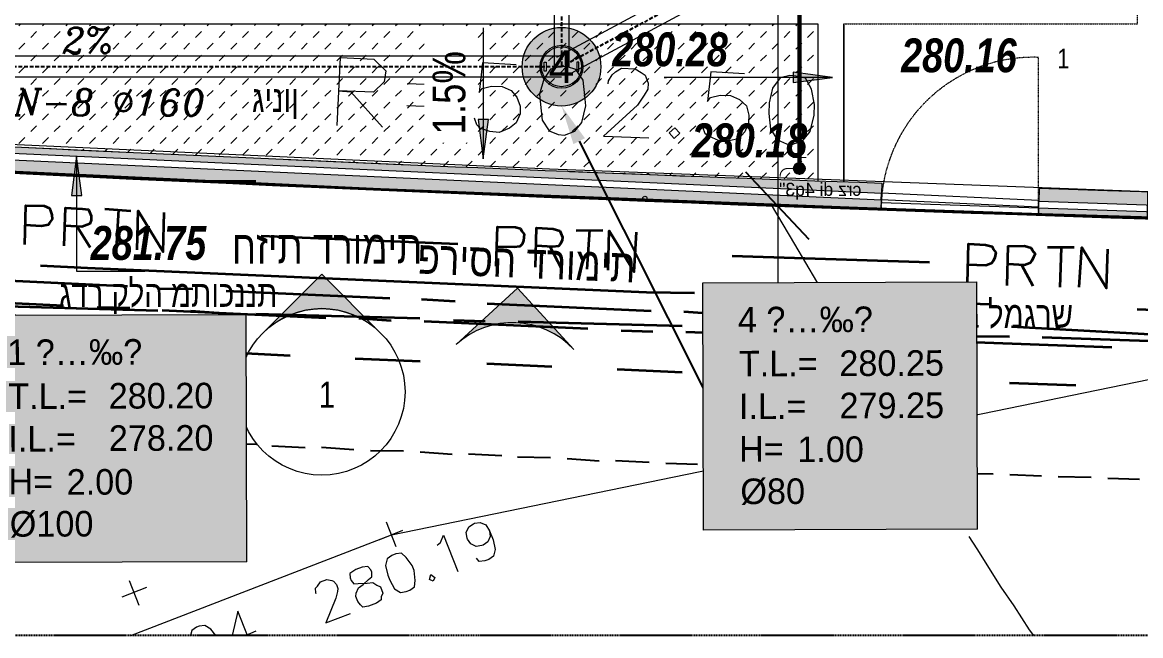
# Model space of a CAD drawing. Header units: centimetres. Extents: x 14435 to 32127, y -4289 to 2500.
# Drawn here: x 26322 to 27175, y -2230 to -1762 of the extents above; entities that cross this region are included whole.
import ezdxf
from ezdxf import colors
from ezdxf.entities.mleader import LeaderData, LeaderLine
from ezdxf.lldxf.tags import DXFTag
from ezdxf.math import Vec2, Vec3

# ---------------------------------------------------------------- set-up
doc = ezdxf.new("R2010")
doc.units = ezdxf.units.CM
doc.set_wipeout_variables(frame=1)
for name, pattern in [('Dash', [0.635, 0.3175, -0.3175]), ('Dash Tiny', [0.12, 0.06, -0.06]), ('Hidden', [0.714375, 0.47625, -0.238125]), ('Hidden2', [0.3, 0.2, -0.1])]:
    doc.linetypes.add(name, pattern=pattern)
for name, color, linetype in [('A', 251, 'Continuous'), ('biov 110', 252, 'Continuous'), ('biov center', 130, 'Hidden'), ('BIUV', 4, 'Continuous'), ('BLACK', 250, 'Continuous'), ('cold water', 150, 'Continuous'), ('num of plumbing', 250, 'Continuous'), ('text', 250, 'Continuous'), ('ברז גן', 5, 'Continuous')]:
    doc.layers.add(name, color=color, linetype=linetype)
for name, color, linetype, lineweight in [('A-DETL', 7, 'Continuous', 5), ('A-FLOR', 7, 'Continuous', 13), ('A-FLOR-HRAL', 7, 'Continuous', 5), ('A-FLOR-PATT', 7, 'Continuous', 13), ('A-WALL', 7, 'Continuous', 13), ('A-WALL-PATT', 7, 'Continuous', 35), ('G-ANNO-DIMS', 7, 'Continuous', 5), ('G-ANNO-TEXT', 7, 'Continuous', 5), ('PDF_0', 7, 'Continuous', 5), ('S-STRS', 7, 'Continuous', 13)]:
    doc.layers.add(name, color=color, linetype=linetype, lineweight=lineweight)
for name, color, linetype, lineweight, true_color in [('G-ANNO-SYMB', 240, 'Continuous', 5, 0xff2227), ('PDF_0-GDR', 3, 'Continuous', 5, 0x00ff00), ('PDF__THUM_SHIVUK', 30, 'Continuous', 5, 0xff7f00), ('PDF_BEZR', 4, 'Continuous', 5, 0x00ffff), ('PDF_C1609_0', 251, 'Continuous', 5, 0x656565), ('PDF_C1660_0_1', 3, 'Continuous', 5, 0x00ff00), ('PDF_CELLCOM_SIVIM_PIPE', 214, 'Continuous', 5, 0xa500a5), ('PDF_HW-CONT-20', 14, 'Continuous', 5, 0xa50000), ('PDF_HW-CURB-BRDR', 110, 'Continuous', 5, 0x00ff7f), ('PDF_M1502', 251, 'Continuous', 5, 0x656565), ('PDF_M1509', 251, 'Continuous', 5, 0x656565), ('PDF_PARTNER_L', 20, 'Continuous', 5, 0xff3f00), ('PDF_TLKL', 100, 'Continuous', 5, 0x00ff3f), ('מפת מדידה_dwg', 8, 'Continuous', 5, 0x767676)]:
    doc.layers.add(name, color=color, linetype=linetype, lineweight=lineweight, true_color=true_color)
doc.styles.add('Arial_10', font='arial.ttf', dxfattribs={"width": 0.8, "height": 20})
doc.styles.add('Arial_11', font='arial.ttf', dxfattribs={"width": 0.8, "height": 15})
doc.styles.add('Arial_13', font='arial.ttf', dxfattribs={"width": 0.8, "height": 25})
doc.styles.add('Arial_B_I', font='arialbi.ttf', dxfattribs={"width": 0.8, "height": 25.793651})
doc.styles.add('italic1', font='italic.shx', dxfattribs={"height": 30})
doc.styles.add('SEACAD_arial_ttf', font='arial.ttf')
doc.styles.add('SH20', font='simpheb', dxfattribs={"height": 20})
doc.styles.add('SIVAN_M', font='SIVAN_M.shx', dxfattribs={"height": 0.4})
tags = doc.linetypes.add('WATER', pattern='A,7.5,-1.155096,["Water",Standard,S=1.5,R=0,X=0,Y=-0.35773],-8.414339,7.5', length=24.569435).pattern_tags.tags
tags[6] = DXFTag(74, 10)

# ---------------------------------------------------------------- blocks, each defined once
blk = doc.blocks.new('Top Rail Type - Top Rail_Internal_-997429-קרקע פיתוח')
at = {"layer": 'A-FLOR-HRAL'}
for p, q in [((-603.83, -3378.23), (492.57, -3428.59)), ((-604.06, -3383.22), (492.34, -3433.58)), ((492.57, -3428.59), (492.34, -3433.58))]:
    blk.add_line(p, q, dxfattribs=at)
blk = doc.blocks.new('Top Rail Type - Top Rail_Internal_-1014321-קרקע פיתוח')
at = {"layer": 'A-FLOR-HRAL'}
for p, q in [((492.1, -3433.58), (492.34, -3428.58)), ((612.24, -3434.29), (492.34, -3428.58)), ((612, -3439.28), (492.1, -3433.58)), ((612.24, -3434.29), (612, -3439.28))]:
    blk.add_line(p, q, dxfattribs=at)
blk = doc.blocks.new('Top Rail Type - Top Rail_Internal_-1014483-קרקע פיתוח')
at = {"layer": 'A-FLOR-HRAL'}
for p, q in [((727.32, -3348.9), (727.32, -3438.84)), ((732.32, -3348.9), (732.32, -3444.01)), ((612.21, -3440), (612.38, -3435)), ((727.32, -3438.84), (612.38, -3435)), ((732.32, -3444.01), (612.21, -3440))]:
    blk.add_line(p, q, dxfattribs=at)
blk = doc.blocks.new('מפת מדידה_dwg-896485-קרקע פיתוח')
at = {"layer": 'PDF_0', "color": 21, "lineweight": 25, "true_color": 0xffaaaa}
blk.add_line((31375.61, 23306.48), (31402.06, 23240.87), dxfattribs=at)
at = {"layer": 'PDF_0-GDR', "color": 81, "lineweight": 13, "true_color": 0xaaffaa, "flags": 128}
blk.add_lwpolyline([(30458.19, 23689.53), (30744.95, 23559.38), (31228.53, 23343.51), (31648.62, 23162.57), (31656.02, 23180.56), (31236.99, 23362.56), (30753.41, 23577.37), (30466.65, 23707.52)], dxfattribs=at)
at = {"layer": 'PDF__THUM_SHIVUK', "color": 41, "true_color": 0xffd4aa, "flags": 128}
blk.add_lwpolyline([(31033.83, 25895.27), (32150.71, 25382.06), (33009.94, 25128.63), (32343.83, 22871.05), (31923.74, 23045.64), (31504.71, 23223.94), (31087.79, 23405.95), (30672.46, 23591.65), (30259.25, 23781.59)], dxfattribs=at)
at = {"layer": 'PDF_BEZR', "color": 131, "lineweight": 35, "true_color": 0xaaffff}
for p, q in [((30772.46, 23404.89), (30817.96, 23383.72)), ((30863.46, 23363.62), (30908.96, 23343.51)), ((31046.52, 23282.14), (31092.02, 23262.04)), ((31138.58, 23241.93), (31184.08, 23221.83)), ((31229.58, 23201.72), (31275.09, 23181.62)), ((31412.65, 23122.36), (31459.21, 23102.25)), ((31504.71, 23083.21), (31551.27, 23063.1))]:
    blk.add_line(p, q, dxfattribs=at)
at = {"layer": 'PDF_BEZR', "color": 131, "lineweight": 35, "true_color": 0xaaffff, "flags": 128}
for points in [[(30955.52, 23322.35), (30956.58, 23322.35), (31001.02, 23302.25)], [(31321.64, 23161.51), (31366.09, 23142.46), (31367.15, 23141.41)]]:
    blk.add_lwpolyline(points, dxfattribs=at)
at = {"layer": 'PDF_C1609_0', "color": 9, "lineweight": 13, "true_color": 0xcbcbcb}
for p, q in [((31159.75, 23463.09), (31191.49, 23449.33)), ((31185.14, 23433.46), (31153.4, 23447.21))]:
    blk.add_line(p, q, dxfattribs=at)
at = {"layer": 'PDF_C1609_0', "color": 9, "lineweight": 13, "true_color": 0xcbcbcb, "flags": 128}
for points in [[(31098.37, 23452.5), (31119.54, 23500.12), (31142.82, 23489.54), (31148.11, 23477.9), (31143.87, 23470.49), (31133.29, 23466.26), (31108.95, 23476.84), (31117.42, 23472.61), (31130.12, 23438.75)], [(31242.28, 23446.16), (31219, 23456.74), (31208.42, 23436.63), (31211.6, 23438.75), (31219, 23437.69), (31226.41, 23434.52), (31231.7, 23429.22), (31233.82, 23422.88), (31233.82, 23415.47), (31231.7, 23410.18), (31226.41, 23404.89), (31220.06, 23402.77), (31211.6, 23402.77), (31205.25, 23405.95), (31198.9, 23411.24), (31197.84, 23414.41), (31197.84, 23419.7)], [(31302.6, 23407), (31303.66, 23409.12), (31307.89, 23412.29), (31311.06, 23413.35), (31316.35, 23414.41), (31325.88, 23410.18), (31329.05, 23405.95), (31331.17, 23402.77), (31331.17, 23396.42), (31329.05, 23392.19), (31324.82, 23389.01), (31317.41, 23383.72), (31284.61, 23371.03), (31316.35, 23357.27)], [(31402.06, 23376.32), (31378.79, 23386.9), (31368.2, 23366.79), (31371.38, 23368.91), (31378.79, 23367.85), (31386.19, 23364.68), (31391.48, 23359.39), (31394.66, 23353.04), (31393.6, 23345.63), (31391.48, 23340.34), (31386.19, 23335.05), (31379.84, 23331.87), (31372.44, 23332.93), (31365.03, 23336.11), (31359.74, 23341.4), (31357.62, 23344.57), (31357.62, 23349.86)]]:
    blk.add_lwpolyline(points, dxfattribs=at)
for points in [[(31274.03, 23432.4), (31265.56, 23433.46), (31258.15, 23428.17), (31250.75, 23418.64), (31248.63, 23411.24), (31245.46, 23399.6), (31247.57, 23390.07), (31252.86, 23384.78), (31257.1, 23382.67), (31265.56, 23382.67), (31272.97, 23386.9), (31280.38, 23397.48), (31282.49, 23404.89), (31285.67, 23416.53), (31283.55, 23426.05), (31278.26, 23430.28)], [(31433.81, 23362.56), (31426.4, 23363.62), (31417.94, 23358.33), (31411.59, 23348.8), (31408.41, 23341.4), (31405.24, 23329.76), (31407.36, 23320.23), (31412.65, 23314.94), (31416.88, 23312.83), (31425.34, 23312.83), (31432.75, 23317.06), (31440.16, 23327.64), (31443.33, 23335.05), (31445.45, 23346.69), (31444.39, 23356.21), (31438.04, 23360.44)], [(31332.23, 23355.15), (31337.52, 23357.27), (31339.63, 23351.98), (31334.34, 23349.86)]]:
    blk.add_lwpolyline(points, close=True, dxfattribs=at)
at = {"layer": 'PDF_C1609_0', "color": 253, "lineweight": 13, "true_color": 0xaaaaaa}
blk.add_circle((31296.78, 23315.47), 1.59, dxfattribs=at)
at = {"layer": 'PDF_C1660_0_1', "color": 81, "lineweight": 13, "true_color": 0xaaffaa, "flags": 128}
blk.add_lwpolyline([(29472.33, 24155.36), (29769.32, 24011.21), (30207.4, 23804.87), (30647.6, 23602.76), (31089.91, 23404.89), (31533.28, 23211.24), (31978.76, 23021.83), (32426.36, 22837.71), (32875.02, 22656.77), (32949.09, 22629.26), (33024.22, 22605.98), (33067.39, 22595.18)], dxfattribs=at)
at = {"layer": 'PDF_CELLCOM_SIVIM_PIPE', "color": 254, "lineweight": 35, "true_color": 0xe1aae1}
blk.add_line((31409.47, 23189.02), (31512.11, 23144.58), dxfattribs=at)
at = {"layer": 'PDF_CELLCOM_SIVIM_PIPE', "color": 254, "lineweight": 35, "true_color": 0xe1aae1, "flags": 128}
for points in [[(30848.65, 23435.57), (30881.45, 23420.76), (31271.91, 23248.28), (31305.77, 23234.52)], [(31615.81, 23100.14), (31664.49, 23078.97), (32058.12, 22912.84), (32076.11, 22905.44)]]:
    blk.add_lwpolyline(points, dxfattribs=at)
at = {"layer": 'PDF_HW-CONT-20', "color": 9, "true_color": 0xe1aaaa, "flags": 128}
for points in [[(31384.61, 23275.79), (31390.42, 23241.4), (31395.72, 23208.6), (31396.77, 23202.25), (31401.54, 23175.8)], [(31407.88, 23133.47), (31417.41, 23076.33), (31425.34, 23027.65)], [(31433.28, 22985.33), (31435.4, 22974.22), (31441.75, 22940.36), (31445.98, 22923.42), (31450.21, 22902.26), (31451.52, 22896.9)]]:
    blk.add_lwpolyline(points, dxfattribs=at)
at = {"layer": 'PDF_HW-CURB-BRDR', "color": 121, "lineweight": 25, "true_color": 0xaaffd4}
for p, q in [((30814.79, 23308.59), (30791.51, 23319.18)), ((30883.57, 23277.91), (30860.29, 23288.49)), ((30917.43, 23263.09), (30894.15, 23273.68)), ((30952.35, 23248.28), (30929.07, 23257.8)), ((30986.21, 23232.41), (30962.93, 23242.99)), ((31020.07, 23217.59), (30997.85, 23228.17)), ((31054.99, 23202.78), (31031.71, 23212.3)), ((31088.85, 23186.91), (31066.63, 23197.49)), ((31123.77, 23172.09), (31100.49, 23182.67)), ((31157.63, 23157.28), (31134.35, 23166.8)), ((31191.49, 23141.41), (31169.27, 23151.99)), ((31226.41, 23126.59), (31203.13, 23137.17)), ((31260.27, 23111.78), (31238.05, 23121.3)), ((31295.19, 23096.96), (31271.91, 23106.49)), ((31329.05, 23082.15), (31306.83, 23091.67)), ((31363.97, 23067.33), (31340.69, 23076.86)), ((31398.89, 23052.52), (31375.61, 23062.04)), ((31432.75, 23037.71), (31409.47, 23047.23)), ((31467.67, 23022.89), (31444.39, 23032.41)), ((31501.53, 23008.08), (31479.31, 23017.6)), ((31536.45, 22993.26), (31513.17, 23002.79)), ((31570.31, 22978.45), (31548.09, 22987.97))]:
    blk.add_line(p, q, dxfattribs=at)
at = {"layer": 'PDF_HW-CURB-BRDR', "color": 121, "lineweight": 25, "true_color": 0xaaffd4, "flags": 128}
for points in [[(29472.33, 24155.36), (29769.32, 24011.21), (30207.4, 23804.87), (30647.6, 23602.76), (31089.91, 23404.89), (31533.28, 23211.24), (31978.76, 23021.83), (32426.36, 22837.71), (32875.02, 22656.77), (32949.09, 22629.26), (33024.22, 22605.98), (33067.39, 22595.18)], [(30848.65, 23293.78), (30827.48, 23302.25), (30826.43, 23303.3)]]:
    blk.add_lwpolyline(points, dxfattribs=at)
at = {"layer": 'PDF_M1502', "color": 9, "lineweight": 13, "true_color": 0xcbcbcb}
for p, q in [((30824.31, 23186.91), (30824.31, 23166.8)), ((30814.79, 23177.38), (30834.89, 23177.38)), ((31023.24, 23157.28), (31023.24, 23137.17)), ((31013.72, 23146.7), (31032.77, 23146.7)), ((30891.61, 23115.57), (30900.5, 23116.01))]:
    blk.add_line(p, q, dxfattribs=at)
at = {"layer": 'PDF_M1502', "color": 9, "lineweight": 13, "true_color": 0xcbcbcb, "flags": 128}
for points in [[(30859.23, 23135.06), (30855, 23134), (30852.6, 23130.8)], [(30870.45, 23123.83), (30868.75, 23129.77), (30865.58, 23134), (30861.34, 23135.06), (30859.23, 23135.06)], [(30893.09, 23114.99), (30893.09, 23135.06), (30882.25, 23119.22)], [(30953.4, 23125.53), (30953.4, 23126.59), (30954.46, 23129.77), (30956.58, 23130.82), (30959.75, 23132.94), (30965.04, 23132.94), (30968.22, 23130.82), (30969.28, 23129.77), (30970.34, 23126.59), (30970.34, 23123.42), (30969.28, 23121.3), (30966.1, 23117.07), (30952.35, 23102.25), (30972.45, 23102.25)], [(31052.87, 23126.59), (31056.05, 23127.65), (31060.28, 23131.88), (31060.28, 23102.25)], [(31094.14, 23122.36), (31093.08, 23118.13), (31089.91, 23114.95), (31085.67, 23113.89), (31084.62, 23113.89), (31080.38, 23114.95), (31077.21, 23118.13), (31076.15, 23122.36), (31076.15, 23123.42), (31077.21, 23127.65), (31080.38, 23130.82), (31084.62, 23131.88), (31085.67, 23131.88), (31089.91, 23130.82), (31093.08, 23127.65), (31094.14, 23122.36), (31094.14, 23114.95), (31093.08, 23107.54), (31089.91, 23103.31), (31085.67, 23102.25), (31082.5, 23102.25), (31078.27, 23103.31), (31077.21, 23106.49)]]:
    blk.add_lwpolyline(points, dxfattribs=at)
for points in [[(30988.32, 23131.88), (30983.03, 23130.82), (30981.98, 23127.65), (30981.98, 23125.53), (30983.03, 23122.36), (30986.21, 23121.3), (30992.56, 23119.18), (30996.79, 23118.13), (30998.91, 23114.95), (31001.02, 23112.84), (31001.02, 23107.54), (30998.91, 23105.43), (30997.85, 23103.31), (30993.61, 23102.25), (30987.27, 23102.25), (30983.03, 23103.31), (30981.98, 23105.43), (30980.92, 23108.6), (30980.92, 23112.84), (30981.98, 23114.95), (30985.15, 23118.13), (30989.38, 23119.18), (30994.67, 23121.3), (30997.85, 23122.36), (30998.91, 23125.53), (30998.91, 23127.65), (30997.85, 23130.82), (30993.61, 23131.88)], [(31017.95, 23131.88), (31013.72, 23130.82), (31010.55, 23126.59), (31009.49, 23119.18), (31009.49, 23114.95), (31010.55, 23107.54), (31013.72, 23103.31), (31017.95, 23102.25), (31021.13, 23102.25), (31025.36, 23103.31), (31027.48, 23107.54), (31029.59, 23114.95), (31029.59, 23119.18), (31027.48, 23126.59), (31025.36, 23130.82), (31021.13, 23131.88)], [(31038.06, 23104.37), (31040.17, 23107.54), (31042.29, 23104.37), (31040.17, 23102.25)]]:
    blk.add_lwpolyline(points, close=True, dxfattribs=at)
at = {"layer": 'PDF_M1509', "color": 9, "lineweight": 13, "true_color": 0xcbcbcb, "flags": 128}
blk.add_lwpolyline([(30810.06, 23147.41), (31023.24, 23146.7), (31861.31, 23002.79), (32835.87, 22813.38), (33132.56, 22762.03)], dxfattribs=at)
at = {"layer": 'PDF_PARTNER_L', "color": 31, "lineweight": 35, "true_color": 0xffbfaa}
for p, q in [((30885.68, 23452.5), (30888.86, 23434.52)), ((30919.54, 23453.56), (30906.85, 23426.05)), ((30910.02, 23457.8), (30928.01, 23449.33)), ((31013.72, 23395.36), (31151.28, 23335.05)), ((31215.83, 23307.54), (31217.94, 23288.49)), ((31248.63, 23308.59), (31235.93, 23281.08)), ((31239.11, 23311.77), (31258.15, 23304.36)), ((31342.81, 23250.4), (31481.43, 23191.14)), ((31545.97, 23163.63), (31548.09, 23145.64)), ((31578.78, 23164.68), (31567.14, 23137.17)), ((31569.25, 23168.92), (31588.3, 23161.51))]:
    blk.add_line(p, q, dxfattribs=at)
at = {"layer": 'PDF_PARTNER_L', "color": 31, "lineweight": 35, "true_color": 0xffbfaa, "flags": 128}
for points in [[(30843.36, 23454.62), (30855, 23482.13), (30867.69, 23476.84), (30870.87, 23473.67), (30870.87, 23471.55), (30870.87, 23468.38), (30869.81, 23465.2), (30866.64, 23463.09), (30865.58, 23462.03), (30860.29, 23463.09), (30848.65, 23468.38)], [(30870.87, 23442.98), (30882.51, 23469.44), (30894.15, 23464.14), (30898.38, 23462.03), (30898.38, 23459.91), (30898.38, 23456.74), (30897.32, 23453.56), (30895.21, 23451.45), (30893.09, 23451.45), (30888.86, 23451.45), (30877.22, 23456.74)], [(30921.66, 23419.7), (30933.3, 23447.21), (30939.65, 23411.24), (30951.29, 23438.75)], [(31172.44, 23308.59), (31184.08, 23336.11), (31196.78, 23330.82), (31199.96, 23328.7), (31199.96, 23326.58), (31201.01, 23323.41), (31198.9, 23319.18), (31196.78, 23317.06), (31194.67, 23316), (31190.43, 23317.06), (31177.73, 23322.35)], [(31199.96, 23296.95), (31211.6, 23324.47), (31223.24, 23319.18), (31227.47, 23316), (31227.47, 23313.89), (31227.47, 23310.71), (31226.41, 23308.59), (31224.29, 23306.48), (31222.18, 23305.42), (31217.94, 23306.48), (31206.31, 23311.77)], [(31250.75, 23274.73), (31262.39, 23302.25), (31268.74, 23266.27), (31281.43, 23293.78)], [(31502.59, 23165.74), (31514.23, 23193.26), (31525.87, 23187.96), (31530.1, 23184.79), (31530.1, 23182.67), (31531.16, 23179.5), (31529.04, 23176.32), (31526.93, 23174.21), (31524.81, 23173.15), (31520.58, 23173.15), (31507.88, 23178.44)], [(31530.1, 23153.05), (31541.74, 23180.56), (31553.38, 23176.32), (31557.61, 23173.15), (31557.61, 23171.03), (31558.67, 23167.86), (31556.56, 23165.74), (31554.44, 23163.63), (31552.32, 23162.57), (31548.09, 23162.57), (31536.45, 23167.86)], [(31580.89, 23131.88), (31593.59, 23159.39), (31599.94, 23123.42), (31611.58, 23150.93)]]:
    blk.add_lwpolyline(points, dxfattribs=at)
at = {"layer": 'PDF_TLKL', "color": 111, "lineweight": 35, "true_color": 0xaaffbf}
for p, q in [((30740.71, 23451.45), (30853.94, 23400.65)), ((30904.73, 23396.42), (30790.45, 23447.21)), ((30804.2, 23419.7), (30919.54, 23371.03)), ((30877.22, 23390.07), (30900.5, 23380.55)), ((30950.23, 23376.32), (30926.95, 23385.84)), ((30922.72, 23369.97), (31037, 23319.18)), ((30942.82, 23361.5), (30965.04, 23350.92)), ((31087.79, 23314.94), (30973.51, 23365.74)), ((30988.32, 23341.4), (31103.66, 23292.72)), ((31060.28, 23309.65), (31082.5, 23299.07)), ((31133.29, 23294.84), (31110.01, 23305.42)), ((31105.78, 23289.55), (31220.06, 23238.76)), ((31126.94, 23282.14), (31149.16, 23272.62)), ((31269.79, 23233.47), (31155.51, 23284.26)), ((31172.44, 23263.09), (31287.78, 23214.42)), ((31243.34, 23228.17), (31265.56, 23218.65)), ((31315.3, 23213.36), (31293.07, 23223.94)), ((31288.84, 23209.13), (31404.18, 23159.39)), ((31310, 23203.84), (31333.28, 23194.31)), ((31452.86, 23153.05), (31338.58, 23203.84)), ((31356.56, 23184.79), (31471.9, 23136.11)), ((31426.4, 23148.81), (31449.68, 23139.29)), ((31498.36, 23131.88), (31475.08, 23142.46)), ((31472.96, 23129.77), (31587.24, 23080.03)), ((31494.12, 23125.53), (31517.4, 23116.01)), ((31540.68, 23106.49), (31656.02, 23056.75))]:
    blk.add_line(p, q, dxfattribs=at)
at = {"layer": 'PDF_TLKL', "color": 111, "lineweight": 35, "true_color": 0xaaffbf, "flags": 128}
blk.add_lwpolyline([(31740.68, 23028.18), (31626.39, 23074.74), (31521.64, 23122.36)], dxfattribs=at)
blk = doc.blocks.new('Section - ISH-SEC HEAD-234540-קרקע פיתוח')
at = {"layer": 'G-ANNO-SYMB'}
h = blk.add_hatch(color=7, dxfattribs=at)
edge = h.paths.add_edge_path(flags=0)
edge.add_line((0.0347, 0), (-0.2, 0))
edge.add_arc((-0.6, 0), 0.4, 0, 180)
edge.add_line((-1, 0), (-1.2347, 0))
edge.add_line((-1.2347, 0), (-0.6, 0.5715))
edge.add_line((-0.6, 0.5715), (0.0347, 0))
at = {"layer": 'G-ANNO-SYMB', "color": 7}
for p, q in [((-0.6, 0.5715), (-1.2347, 0)), ((0.0347, 0), (-0.6, 0.5715)), ((-1.2347, 0), (-1, 0)), ((-0.2, 0), (0.0347, 0))]:
    blk.add_line(p, q, dxfattribs=at)
for start, end in [(360, 180), (0, 180), (180, 0)]:
    blk.add_arc((-0.6, 0), 0.4, start, end, dxfattribs=at)
blk = doc.blocks.new('Elevation - שם מבט-109699-קרקע פיתוח')
at = {"layer": 'G-ANNO-SYMB'}
h = blk.add_hatch(color=7, dxfattribs=at)
edge = h.paths.add_edge_path(flags=0)
edge.add_line((0, 0.898), (0.449, 0.449))
edge.add_arc((0, 0), 0.635, 45, 135)
edge.add_line((-0.449, 0.449), (0, 0.898))
at = {"layer": 'G-ANNO-SYMB', "color": 7}
for p, q in [((0, 0.898), (-0.449, 0.449)), ((0, 0.898), (-0.449, 0.449)), ((0.449, 0.449), (0, 0.898)), ((0.449, 0.449), (0, 0.898))]:
    blk.add_line(p, q, dxfattribs=at)
blk.add_arc((0, 0), 0.635, 45, 135, dxfattribs=at)
blk = doc.blocks.new('Elevation - שם מבט-109781-קרקע פיתוח')
at = {"layer": 'G-ANNO-SYMB', "color": 7}
blk.add_circle((0, 0), 0.635, dxfattribs=at)
blk = doc.blocks.new('pituah')
at = {"layer": 'A-FLOR-PATT', "lineweight": 5, "true_color": 0x85a877}
h = blk.add_hatch(dxfattribs=at)
h.set_pattern_fill('FP_44', color=252, style=0, pattern_type=2)
h.set_pattern_definition([(44.997, (59213.416, -9549.082), (-8.979786, 8.97931), [6.35, -6.35])])
h.paths.add_polyline_path([(59650.74, -12967.89), (59650.74, -12848.09), (58608.24, -12848.17), (58603.81, -12919.14), (58823.31, -12931.18), (59042.89, -12942.25), (59246.97, -12951.71), (59461.48, -12960.73), (59556.21, -12964.35)], flags=0)
at = {"layer": 'A-WALL-PATT', "lineweight": 13, "true_color": 0x636466}
h = blk.add_hatch(color=251, dxfattribs=at)
h.paths.add_polyline_path([(59699.15, -12989.71), (59699.4, -12982.39), (59670.74, -12981.07), (58603.01, -12932.03), (58602.57, -12939.11), (58822.93, -12951.2), (59042.09, -12962.27), (59261.3, -12972.38), (59503.15, -12982.38), (59670.74, -12988.65)], flags=0)
h.paths.add_polyline_path([(59699.58, -12977.39), (59699.85, -12969.73), (59461.48, -12960.73), (59246.97, -12951.71), (59022.24, -12941.25), (58813.06, -12930.63), (58603.81, -12919.14), (58603.32, -12927.04), (59699.52, -12977.38)], flags=0)
h = blk.add_hatch(color=251, dxfattribs=at)
h.paths.add_polyline_path([(59943.83, -12997.79), (59943.83, -12977.78), (59939.38, -12977.64), (59939.38, -12992.82), (59819.28, -12988.83), (59819.12, -12993.8), (59925.61, -12997.22)], flags=0)
h.paths.add_polyline_path([(59934.38, -12987.65), (59934.38, -12977.49), (59871.8, -12975.51), (59819.78, -12973.81), (59819.45, -12983.8), (59933.98, -12987.63)], flags=0)
at = {"layer": 'G-ANNO-DIMS'}
for points in [[(59662.06, -12889.07), (59632.06, -12885.12), (59632.06, -12893.02)], [(59085.38, -12949.18), (59081.43, -12979.18), (59089.33, -12979.18)]]:
    blk.add_hatch(color=256, dxfattribs=at).paths.add_polyline_path(points, flags=0)
at = {"linetype": 'Dash'}
blk.add_line((61430, -13314.69), (57514.04, -13314.69), dxfattribs=at)
at = {"layer": 'A-DETL'}
blk.add_line((59670.74, -12848.09), (59670.74, -12968.63), dxfattribs=at)
at = {"layer": 'A-DETL', "linetype": 'Dash Tiny'}
for p, q in [((59819.31, -12993.81), (59819.31, -12873.81)), ((59819.31, -12993.76), (59722.56, -12990.52))]:
    blk.add_line(p, q, dxfattribs=at)
at = {"layer": 'A-DETL', "color": 176, "lineweight": 35, "true_color": 0x000080}
blk.add_line((59177.22, -12968.35), (59222.22, -12968.35), dxfattribs=at)
at = {"layer": 'A-DETL', "linetype": 'Dash Tiny'}
blk.add_arc((59815.09, -12989.65), 115.92, 87.91828, 179.55922, dxfattribs=at)
at = {"layer": 'A-DETL', "color": 176, "lineweight": 35, "true_color": 0x000080}
blk.add_arc((61488.95, 37231.39), 50252.94, 266.456377, 269.050494, dxfattribs=at)
at = {"layer": 'A-FLOR'}
for p, q in [((58608.25, -12848.09), (59650.74, -12848.09)), ((59650.74, -12848.09), (59650.74, -12967.89)), ((59670.74, -12968.63), (59670.74, -12848.09)), ((59032.53, -12941.79), (59118, -12945.86)), ((59246.97, -12951.73), (59338.44, -12955.7)), ((59461.48, -12960.77), (59556.2, -12964.46))]:
    blk.add_line(p, q, dxfattribs=at)
at = {"layer": 'A-WALL'}
for p, q in [((59699.58, -12977.39), (59699.85, -12969.73)), ((59819.78, -12973.81), (59819.45, -12983.8)), ((59699.15, -12989.71), (59699.4, -12982.39)), ((59819.28, -12988.8), (59819.12, -12993.8))]:
    blk.add_line(p, q, dxfattribs=at)
at = {"layer": 'A-WALL', "flags": 128}
blk.add_lwpolyline([(59923.83, -12977.16), (59871.8, -12975.51), (59819.78, -12973.81)], dxfattribs=at)
at = {"layer": 'A-WALL'}
for centre, radius, start, end in [((61467.45, 37232.11), 50232.94, 266.731965, 267.983461), ((61467.45, 37232.11), 50252.94, 266.731844, 267.983461), ((61488.95, 37231.39), 50252.94, 268.095791, 268.238056)]:
    blk.add_arc(centre, radius, start, end, dxfattribs=at)
at = {"layer": 'G-ANNO-DIMS'}
for p, q in [((59395.55, -12851.25), (59395.55, -12951.25)), ((59533.53, -12889.07), (59535.36, -12889.07)), ((59662.06, -12889.07), (59533.53, -12889.07)), ((59662.06, -12889.07), (59632.06, -12885.12)), ((59632.06, -12885.12), (59632.06, -12893.02)), ((59632.06, -12893.02), (59662.06, -12889.07)), ((59395.55, -12951.25), (59399.5, -12921.25)), ((59085.38, -12949.18), (59081.43, -12979.18)), ((59089.33, -12979.18), (59085.38, -12949.18)), ((59085.38, -12949.18), (59085.38, -13036.77)), ((59081.43, -12979.18), (59089.33, -12979.18)), ((59085.38, -13036.77), (59137.43, -13036.77))]:
    blk.add_line(p, q, dxfattribs=at)
at = {"layer": 'G-ANNO-SYMB', "color": 7}
blk.add_line((59620.54, -13100.16), (59620.54, -10609.67), dxfattribs=at)
at = {"layer": 'S-STRS', "linetype": 'Hidden2', "lineweight": 5}
for p, q in [((59894.83, -12848.09), (59894.83, -12487.77)), ((59670.74, -12848.09), (59894.83, -12848.09))]:
    blk.add_line(p, q, dxfattribs=at)
at = {"layer": 'S-STRS', "lineweight": 5}
for p, q in [((59699.4, -12982.43), (59700.05, -12982.45)), ((59819.14, -12986.55), (59819.36, -12986.56))]:
    blk.add_line(p, q, dxfattribs=at)
blk.add_arc((61489.99, 37236.6), 50252.94, 267.95795, 268.0948, dxfattribs=at)
at = {"layer": 'A-FLOR-HRAL'}
for name in ['Top Rail Type - Top Rail_Internal_-1014483-קרקע פיתוח', 'Top Rail Type - Top Rail_Internal_-997429-קרקע פיתוח', 'Top Rail Type - Top Rail_Internal_-1014321-קרקע פיתוח']:
    blk.add_blockref(name, (59207.07, -9548.8), dxfattribs=at)
at = {"layer": 'G-ANNO-SYMB', "color": 7, "xscale": 99.99999999999991, "yscale": 99.99999999999991, "zscale": 99.99999999999991}
for name in ['Elevation - שם מבט-109699-קרקע פיתוח', 'Elevation - שם מבט-109781-קרקע פיתוח']:
    blk.add_blockref(name, (59272.42, -13128.96), dxfattribs=at)
at = {"layer": 'G-ANNO-SYMB', "color": 7}
for name, p, xscale, yscale, zscale, rotation in [('Elevation - שם מבט-109699-קרקע פיתוח', (59417.91, -13139.64), 99.99999999999994, 99.99999999999994, 99.99999999999994, 357.645566725298), ('Section - ISH-SEC HEAD-234540-קרקע פיתוח', (59620.54, -13100.16), 99.99999999999991, 99.99999999999991, 99.99999999999991, 90)]:
    blk.add_blockref(name, p, dxfattribs=dict(at, xscale=xscale, yscale=yscale, zscale=zscale, rotation=rotation))
at = {"layer": 'מפת מדידה_dwg', "color": 31, "true_color": 0xffbfaa, "rotation": 21.33280097992486}
blk.add_blockref('מפת מדידה_dwg-896485-קרקע פיתוח', (38848.27, -46084.56), dxfattribs=at)
at = {"layer": 'G-ANNO-DIMS', "char_height": 25.794, "width": 99.1684, "attachment_point": 1, "line_spacing_factor": 0.941778, "style": 'Arial_B_I'}
for s, insert in [('280.28', (59494.04, -12854.78)), ('280.16', (59714.42, -12859.35)), ('280.18', (59554.62, -12924.18)), ('281.75', (59096.11, -13002.47))]:
    blk.add_mtext(s, dxfattribs=dict(at, insert=insert))
at = {"layer": 'G-ANNO-SYMB', "color": 7, "attachment_point": 1}
for s, insert, char_height, width, style in [('חזית דרומית', (59203.9, -13006.05), 25, 166.751, 'Arial_13'), ('\\fArial|b0|i0|c177|p34|;\\W.8;1', (59270.05, -13121.08), 20, 15.3924, 'Arial_10'), ('חתך', (59595.74, -13127.33), 25, 59.6455, 'Arial_13'), ('\\fArial|b0|i0|c177|p34|;\\W.8;ב', (59600.51, -13167.02), 25, 18.5991, 'Arial_13'), ('\\fArial|b0|i0|c177|p34|;\\W.8;ב', (59625.38, -13167.02), 25, 18.5991, 'Arial_13'), ('\\fArial|b0|i0|c177|p34|;\\W.8;-', (59615.85, -13167.02), 25, 11.5443, 'Arial_13')]:
    blk.add_mtext(s, dxfattribs=dict(at, insert=insert, char_height=char_height, width=width, style=style))
at = {"layer": 'G-ANNO-SYMB', "color": 7, "insert": (59346.06, -13013.68), "char_height": 25, "width": 187.2742, "attachment_point": 1, "rotation": 357.64557, "style": 'Arial_13'}
blk.add_mtext('פריסה דרומית', dxfattribs=at)
at = {"layer": 'G-ANNO-TEXT', "attachment_point": 1}
for s, insert, char_height, width, style in [('\\fArial|b0|i0|c177|p34|;\\W.8;1', (59833.45, -12867.13), 15, 11.5443, 'Arial_11'), ('גינון', (59219.24, -12895.43), 20, 39.7637, 'Arial_10'), ('גדר קלה מתוכננת', (59072, -13044.09), 20, 190.481, 'Arial_10'), ('שער כניסה למגרש', (59671.92, -13060.14), 20, 198.8185, 'Arial_10')]:
    blk.add_mtext(s, dxfattribs=dict(at, insert=insert, char_height=char_height, width=width, style=style))
at = {"layer": 'G-ANNO-DIMS', "insert": (59356.92, -12932.63), "char_height": 25, "width": 75.2945, "attachment_point": 1, "rotation": 90, "line_spacing_factor": 0.941778, "style": 'Arial_13', "bg_fill": 3, "box_fill_scale": 1.25, "bg_fill_color": 9, "bg_fill_true_color": 13158600, "bg_fill_transparency": 0}
blk.add_mtext('1.5%', dxfattribs=at)
at = {"layer": 'G-ANNO-DIMS'}
blk.add_hatch(color=256, dxfattribs=at).paths.add_polyline_path([(59395.55, -12951.25), (59399.5, -12921.25), (59391.61, -12921.25)], flags=0)
for p, q in [((59399.5, -12921.25), (59391.61, -12921.25)), ((59391.61, -12921.25), (59395.55, -12951.25))]:
    blk.add_line(p, q, dxfattribs=at)
blk = doc.blocks.new('G_LABELD')
blk.add_wipeout([(0, 193.3), (214.2, 193.3), (214.2, 0), (0, 0)])
at = {"true_color": 0xffffff, "transparency": 33554687}
h = blk.add_hatch(color=7, dxfattribs=at)
h.dxf.hatch_style = 1
h.paths.add_polyline_path([(214.2, 193.3), (0, 193.3), (0, 0), (214.2, 0)])
h.paths.add_polyline_path([(101.57, 82.02), (134.87, 82.02), (134.87, 112.02), (101.57, 112.02)], flags=24)
h.paths.add_polyline_path([(101.57, 115.07), (144.17, 115.07), (144.17, 145.07), (101.57, 145.07)], flags=24)
h.paths.add_polyline_path([(23, 48.33), (71.1, 48.33), (71.1, 78.33), (23, 78.33)], flags=24)
h.paths.add_polyline_path([(23.9, 15.2), (54.08, 15.2), (54.08, 45.2), (23.9, 45.2)], flags=24)
h.paths.add_polyline_path([(23, 81.67), (93, 81.67), (93, 111.67), (23, 111.67)], flags=24)
h.paths.add_polyline_path([(68.49, 47.86), (98.67, 47.86), (98.67, 77.86), (68.49, 77.86)], flags=24)
h.paths.add_polyline_path([(22.36, 149.37), (148.55, 149.37), (148.55, 179.37), (22.36, 179.37)], flags=24)
h.paths.add_polyline_path([(23, 115), (102.52, 115), (102.52, 145), (23, 145)], flags=24)
at = {"color": 0, "linetype": 'Continuous', "lineweight": 13}
for p, q in [((0, 193.3), (214.2, 193.3)), ((0, 0), (0, 193.3)), ((214.2, 0), (214.2, 193.3)), ((214.2, 0), (0, 0))]:
    blk.add_line(p, q, dxfattribs=at)
at = {"color": 0, "lineweight": 9, "style": 'SH20'}
for s, p in [('T.L.=', (28, 120)), ('I.L.=', (28, 86.67)), ('H=', (28, 53.33))]:
    blk.add_text(s, height=20, dxfattribs=at).set_placement(p)
blk.add_attdef('NUMBER', (27.36, 154.37), '', height=20, dxfattribs=at)
at = {"color": 0, "lineweight": 9}
for tag, p in [('TL', (106.57, 120.07)), ('IL', (106.57, 87.02)), ('H', (73.49, 52.86)), ('D', (28.9, 20.2))]:
    blk.add_attdef(tag, p, '', height=20, dxfattribs=at)
blk = doc.blocks.new('*U743')
at = {"layer": 'biov 110', "color": 6, "lineweight": 5}
for p, q in [((8478.18, 4006.24), (8803.52, 4006.24)), ((8478.18, 3995.24), (8803.52, 3995.24))]:
    blk.add_line(p, q, dxfattribs=at)
at = {"layer": 'biov center', "color": 3, "ltscale": 6}
blk.add_lwpolyline([(8478.18, 4000.74), (8803.52, 4000.74)], dxfattribs=at)
blk = doc.blocks.new('A$C41AC0131')
at = {"layer": 'BIUV', "color": 5, "ltscale": 40}
blk.add_lwpolyline([(0, 11.34, 0, 16.31, 0), (57.01, 8.14, 0, 0, 0), (81.46, 6.99, 0, 0, 0)], format="xyseb", dxfattribs=at)
blk = doc.blocks.new('A$C38873827')
at = {"color": 7, "rotation": 87.25165573860627}
blk.add_blockref('A$C41AC0131', (13.51, -0.54), dxfattribs=at)
blk = doc.blocks.new('*U745')
at = {"layer": 'biov 110', "color": 1, "lineweight": 15}
for p, q in [((5497, -364.77), (6112.65, -364.77)), ((5497, -380.77), (6112.65, -380.77))]:
    blk.add_line(p, q, dxfattribs=at)
at = {"layer": 'biov center', "color": 3, "ltscale": 6}
blk.add_lwpolyline([(5497, -372.77), (6112.65, -372.77)], dxfattribs=at)
blk = doc.blocks.new('*U747')
at = {"layer": 'biov 110', "color": 1, "lineweight": 15}
for p, q in [((5497, -364.77), (6668.91, -364.77)), ((5497, -380.77), (6668.91, -380.77))]:
    blk.add_line(p, q, dxfattribs=at)
at = {"layer": 'biov center', "color": 3, "ltscale": 6}
blk.add_lwpolyline([(5497, -372.77), (6668.91, -372.77)], dxfattribs=at)
blk = doc.blocks.new('MH D1000')
at = {"lineweight": 5}
h = blk.add_hatch(color=9, dxfattribs=at)
h.paths.add_polyline_path([(435, 171), (690, 171, 0.869252), (-399, 171), (-145, 171, -0.770288)])
h.paths.add_polyline_path([(695, 94, 0.034931), (690, 171), (435, 171, -0.064609), (445, 94, -1), (-155, 94, -0.064609), (-145, 171), (-399, 171, 0.034931), (-405, 94, 1)])
h = blk.add_hatch(color=9, dxfattribs=at)
h.paths.add_polyline_path([(-135, 94, 1), (425, 94, 1)])
h.paths.add_polyline_path([(-70, 156), (-70, 32), (-97, 32), (-97, 156)], flags=16)
h.paths.add_polyline_path([(361, 156), (387, 156), (387, 32), (361, 32)], flags=16)
at = {"layer": 'BLACK', "lineweight": 5}
for points in [[(-97, 32), (-97, 156), (-70, 156), (-70, 32)], [(387, 32), (387, 156), (361, 156), (361, 32)]]:
    blk.add_lwpolyline(points, close=True, dxfattribs=at)
for radius in [550, 300, 280]:
    blk.add_circle((145, 94), radius, dxfattribs=at)
blk = doc.blocks.new('ברז גן')
at = {"layer": 'num of plumbing', "transparency": 33554687}
h = blk.add_hatch(color=5, dxfattribs=at)
h.dxf.hatch_style = 1
h.paths.add_polyline_path([(4863.6, 4271.4, 1), (4883.6, 4271.4, 1)])
at = {"layer": 'num of plumbing'}
blk.add_circle((4873.6, 4271.4), 10, dxfattribs=at)
at = {"layer": 'ברז גן', "const_width": 2}
for points in [[(4861.3, 4291.4), (4886.3, 4291.4)], [(4873.8, 4281.4), (4873.8, 4291.4)]]:
    blk.add_lwpolyline(points, dxfattribs=at)
blk.add_lwpolyline([(4863.6, 4271.4), (4851.6, 4271.4, 0.414214), (4838.6, 4258.4), (4838.6, 4256.4)], format="xyb", dxfattribs=at)

msp = doc.modelspace()

# ---------------------------------------------------------------- block references
msp.add_blockref('pituah', (-32722.21, 11084.93))

# ---------------------------------------------------------------- next in the draw order: linework, layer by layer
at = {"layer": 'cold water', "linetype": 'WATER', "lineweight": 15, "ltscale": 0.08, "const_width": 3.2}
msp.add_lwpolyline([(26914.58, -1715.2), (26914.58, -1873.64)], dxfattribs=at)

# ---------------------------------------------------------------- next in the draw order: block references
at = {"xscale": -1, "rotation": 90.01821797098441}
msp.add_blockref('*U743', (30731.05, 7008.83), dxfattribs=at)
at = {"color": 0, "xscale": 0.0545454545454542, "yscale": 0.0545454545454542, "zscale": 0.0545454545454542}
msp.add_blockref('MH D1000', (26725.18, -1801.1), dxfattribs=at)
at = {"layer": 'biov center', "lineweight": 0}
for name, p, rotation in [('*U747', (32779.67, 1041.74), 208.3404321347298), ('*U745', (32230.11, -2168.74), 179.9999071064265)]:
    msp.add_blockref(name, p, dxfattribs=dict(at, rotation=rotation))
at = {"layer": 'BIUV', "color": 7, "rotation": 274.9346944223727}
msp.add_blockref('A$C38873827', (26261.37, -1771.88), dxfattribs=at)
at = {"layer": 'num of plumbing', "xscale": 0.4184556890603905, "yscale": 0.4184556890603905, "zscale": 0.4184556890603905}
msp.add_blockref('ברז גן', (24875.19, -3661.04), dxfattribs=at)

# ---------------------------------------------------------------- next in the draw order: texts
at = {"layer": 'BIUV', "color": 5, "style": 'italic1'}
for s, rotation, p in [('2%%%', 0.83575, (26352.25, -1786.17, 22716.2)), ('PVC SN-8 %%C160', 359.79357, (26226.74, -1832.58, 6.4))]:
    msp.add_text(s, height=20, rotation=rotation, dxfattribs=at).set_placement(p)
at = {"layer": 'G-ANNO-TEXT', "char_height": 20, "attachment_point": 1, "style": 'Arial_10'}
for insert, width in [((26423.81, -1795.94), 7.6962), ((26529.84, -1810.5), 4.4895), ((26506.96, -1959.16), 4.4895), ((27113.75, -1975.21), 4.4894)]:
    msp.add_mtext('\\fArial|b0|i0|c177|p34|;\\W.8; ', dxfattribs=dict(at, insert=insert, width=width))
at = {"layer": 'num of plumbing', "style": 'SEACAD_arial_ttf'}
msp.add_text('4', height=25.14, dxfattribs=at).set_placement((26723.31, -1808.51, -187983.64))
at = {"layer": 'text', "color": 7, "style": 'SIVAN_M', "text_generation_flag": 2}
msp.add_text('crz di 4q3"', height=10, dxfattribs=at).set_placement((26961.85, -1894.49))

# ---------------------------------------------------------------- next in the draw order: leaders
at = {"layer": 'A', "color": 6, "linetype": 'Continuous', "lineweight": -3}
ml = msp.add_multileader_mtext('Standard', dxfattribs=at)
ml.set_content('')
ml.set_leader_properties()
ml.build(insert=Vec2(0, 0))
ml.multileader.update_dxf_attribs({"text_right_attachment_type": 6, "dogleg_length": 0.36, "arrow_head_size": 30})
ctx = ml.context
ctx.base_point, ctx.char_height, ctx.arrow_head_size, ctx.landing_gap_size, ctx.plane_origin = Vec3(26470.63, -2002.92), 0.18, 30, 0.09, Vec3(24952.26, -1896.73)
ctx.right_attachment = 6
notes = []
notes.append((ctx, [(1, (1, 1, 0), (26334.46, -2002.92), (1, 0), 136.17, [(0, [(26139.62, -1816.2)], 0, [])])]))
ctx.mtext, ml.multileader.dxf.content_type = None, 0
ml = msp.add_multileader_mtext('Standard', dxfattribs=at)
ml.set_content('')
ml.set_leader_properties()
ml.build(insert=Vec2(0, 0))
ml.multileader.update_dxf_attribs({"text_right_attachment_type": 6, "dogleg_length": 0.36, "arrow_head_size": 30})
ctx = ml.context
ctx.base_point, ctx.char_height, ctx.arrow_head_size, ctx.landing_gap_size, ctx.plane_origin = Vec3(26984.24, -2054.86, 12.8), 0.18, 30, 0.09, Vec3(26243.47, -2266.85, 12.8)
ctx.right_attachment = 6
notes.append((ctx, [(1, (1, 1, 0), (26848.07, -2054.86, 12.8), (1, 0), 136.17, [(0, [(26733.11, -1825.96, 12.8)], 0, [])])]))
ctx.mtext, ml.multileader.dxf.content_type = None, 0
for ctx, leaders in notes:
    for number, flags, end, landing, length, lines in leaders:
        leader = LeaderData()
        leader.index, (leader.has_last_leader_line, leader.has_dogleg_vector, leader.attachment_direction) = number, flags
        leader.last_leader_point, leader.dogleg_vector, leader.dogleg_length = Vec3(end), Vec3(landing), length
        for number, points, colour, breaks in lines:
            line = LeaderLine()
            line.index, line.vertices, line.color, line.breaks = number, Vec3.list(points), colors.encode_raw_color(colour), breaks
            leader.lines.append(line)
        ctx.leaders.append(leader)

# ---------------------------------------------------------------- next in the draw order: block references
ref = msp.add_blockref('G_LABELD', (26841.42, -2149.48), dxfattribs=dict(at, xscale=0.9760067125500841, yscale=0.9760067125500841, zscale=0.9760067125500841, rotation=0.1780191163896052))
ref.add_attrib('NUMBER', '4 \x81…‰\x81', (26867.65, -1998.73), dxfattribs={"layer": '0', "color": 0, "lineweight": 30, "height": 19.52, "rotation": 0.17802, "style": 'SH20'})
ref.add_attrib('H', '1.00', (26912.99, -2097.66), dxfattribs={"layer": '0', "color": 0, "lineweight": 30, "height": 19.52, "rotation": 0.17802})
ref.add_attrib('D', '%%C80', (26869.56, -2129.68), dxfattribs={"layer": '0', "color": 0, "lineweight": 30, "height": 19.52, "rotation": 0.17802})
ref.add_attrib('TL', '280.25', (26945.06, -2031.97), dxfattribs={"layer": '0', "color": 0, "lineweight": 30, "height": 19.52, "rotation": 0.17802})
ref.add_attrib('IL', '279.25', (26945.16, -2064.23), dxfattribs={"layer": '0', "color": 0, "lineweight": 30, "height": 19.52, "rotation": 0.17802})
ref = msp.add_blockref('G_LABELD', (26284.02, -2174.34), dxfattribs=dict(at, xscale=0.9760067125500841, yscale=0.9760067125500841, zscale=0.9760067125500841, rotation=0.1780191163896052))
ref.add_attrib('NUMBER', '1 \x81…‰\x81', (26310.25, -2023.6), dxfattribs={"layer": '0', "color": 0, "lineweight": 30, "height": 19.52, "rotation": 0.17802, "style": 'SH20'})
ref.add_attrib('H', '2.00', (26355.59, -2122.52), dxfattribs={"layer": '0', "color": 0, "lineweight": 30, "height": 19.52, "rotation": 0.17802})
ref.add_attrib('D', '%%C100', (26312.16, -2154.54), dxfattribs={"layer": '0', "color": 0, "lineweight": 30, "height": 19.52, "rotation": 0.17802})
ref.add_attrib('TL', '280.20', (26387.66, -2056.83), dxfattribs={"layer": '0', "color": 0, "lineweight": 30, "height": 19.52, "rotation": 0.17802})
ref.add_attrib('IL', '278.20', (26387.76, -2089.09), dxfattribs={"layer": '0', "color": 0, "lineweight": 30, "height": 19.52, "rotation": 0.17802})

doc.saveas('drawing.dxf')
